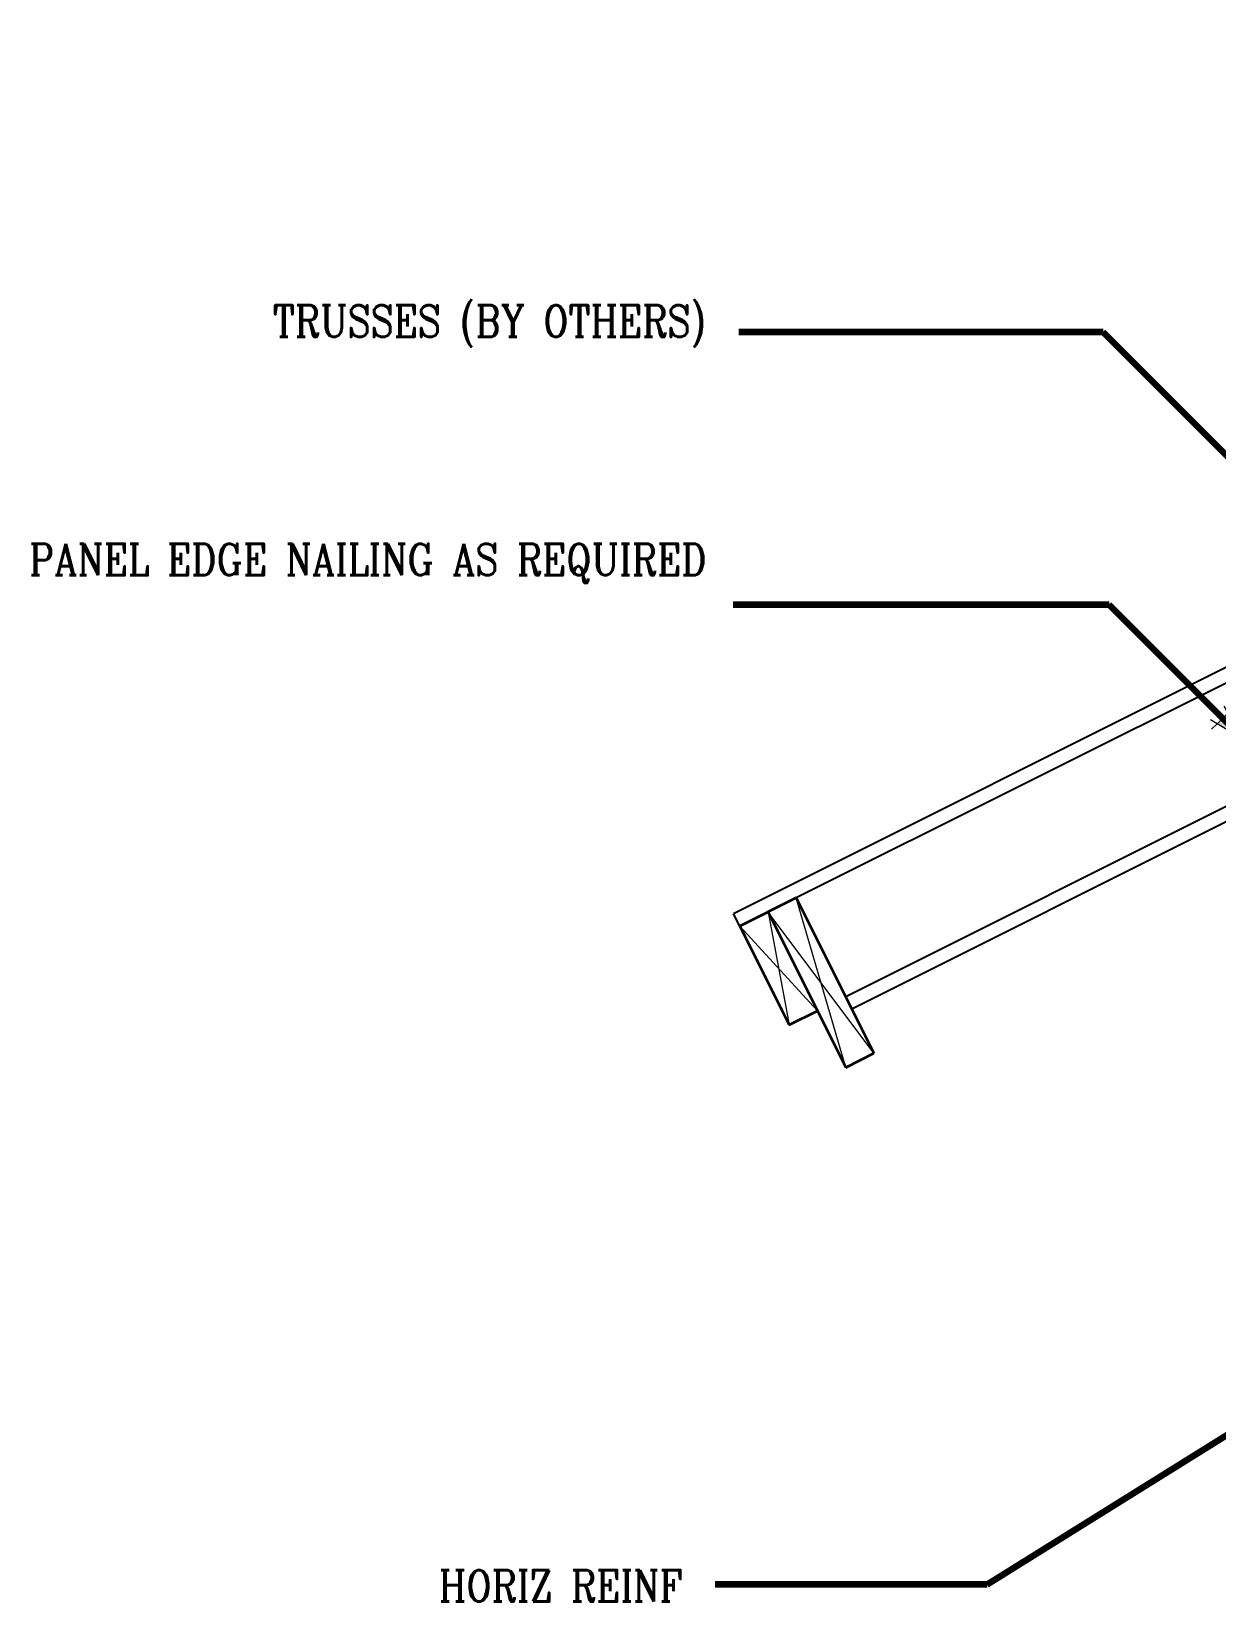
# Model space of a CAD drawing. Header units: inches. Extents: x 5 to 96, y 14 to 182.
# Drawn here: x 5.3 to 42.84, y 129.46 to 179.19 of the extents above; entities that cross this region are included whole.
import ezdxf

# ---------------------------------------------------------------- set-up
doc = ezdxf.new("R2010")
doc.units = ezdxf.units.IN
doc.header["$MEASUREMENT"] = 0
for name, color, linetype, lineweight in [('A2 Hatch', 8, 'Continuous', 9), ('A4 medium', 7, 'Continuous', 35), ('DIM', 3, 'Continuous', 13)]:
    doc.layers.add(name, color=color, linetype=linetype, lineweight=lineweight)
doc.styles.add('ARCTEXT', font='arctext.shx', dxfattribs={"width": 0.85})
doc.styles.add('RomanC', font='romanc.shx', dxfattribs={"width": 0.85, "height": 5})
doc.dimstyles.new('ARCTEXT1-4', dxfattribs={"dimtxt": 4, "dimasz": 2, "dimexe": 2, "dimexo": 2, "dimgap": 2, "dimtad": 1, "dimdec": 4, "dimzin": 3, "dimdsep": 46, "dimlunit": 4, "dimtxsty": 'ARCTEXT', "dimblk": 'ARCHTICK', "dimcen": 2, "dimaunit": 1, "dimadec": 0, "dimazin": 0, "dimtfac": 1, "dimtdec": 4, "dimtmove": 2, "dimatfit": 3, "dimldrblk": 'arrow', "dimfxl": 0, "dimtolj": 1, "dimtzin": 0, "dimarcsym": 0})

# ---------------------------------------------------------------- blocks, each defined once
blk = doc.blocks.new('_ArchTick')
at = {"color": 0, "linetype": 'ByBlock', "const_width": 0.15}
blk.add_lwpolyline([(-0.5, -0.5), (0.5, 0.5)], dxfattribs=at)
blk = doc.blocks.new('arrow')
at = {"layer": 'DIM'}
blk.add_hatch(color=253, dxfattribs=at).paths.add_polyline_path([(-2, 0.5), (-2, -0.5), (0, 0)])
at = {"layer": 'DIM', "lineweight": 9}
for points in [[(-2, 0.983), (-2, 0.5), (-2.469, 0.617)], [(0.374, 0.094), (0, 0)], [(0.374, -0.094), (0, 0)], [(-2, -0.983), (-2, -0.5), (-2.469, -0.617)]]:
    blk.add_lwpolyline(points, dxfattribs=at)
at = {"layer": 'DIM', "lineweight": 15}
blk.add_lwpolyline([(0, 0), (-2, -0.5), (-2, 0.5), (0, 0)], dxfattribs=at)

msp = doc.modelspace()

# ---------------------------------------------------------------- linework, layer by layer
at = {"ltscale": 0.15}
for p, q in [((83.43176, 179.18905), (27.53941, 151.24288)), ((83.43176, 178.69991), (29.52392, 151.74599)), ((83.43176, 174.7868), (31.08917, 148.6155)), ((43.73506, 154.44931), (31.28482, 148.22419)), ((27.73506, 150.85157), (27.53941, 151.24288))]:
    msp.add_line(p, q, dxfattribs=at)
at = {"layer": 'A2 Hatch', "ltscale": 0.15}
for p, q in [((31.08917, 146.37943), (29.52392, 151.74599)), ((28.62949, 151.29878), (29.30031, 147.72107)), ((31.98359, 146.82664), (28.62949, 151.29878)), ((27.73506, 150.85157), (30.19474, 148.16828))]:
    msp.add_line(p, q, dxfattribs=at)
at = {"layer": 'A4 medium', "ltscale": 0.15}
for p, q in [((29.52392, 151.74599), (27.73506, 150.85157)), ((29.52392, 151.74599), (31.98359, 146.82664)), ((28.62949, 151.29878), (31.08917, 146.37943)), ((27.73506, 150.85157), (29.30031, 147.72107)), ((29.30031, 147.72107), (30.19474, 148.16828)), ((31.08917, 146.37943), (31.98359, 146.82664))]:
    msp.add_line(p, q, dxfattribs=at)

# ---------------------------------------------------------------- texts
at = {"layer": 'DIM', "color": 3, "char_height": 1, "width": 22.6895455, "style": 'RomanC'}
for s, insert, attachment_point in [('TRUSSES (BY OTHERS)', (26.68358, 170.51463), 3), ('PANEL EDGE NAILING AS REQUIRED', (26.68358, 162.96223), 3), ('HORIZ REINF ', (18.20012, 130.45897), 1)]:
    msp.add_mtext(s, dxfattribs=dict(at, insert=insert, attachment_point=attachment_point))

# ---------------------------------------------------------------- leaders
at = {"layer": 'DIM'}
for points in [[(49.03839, 159.86729), (39.24378, 169.6619), (27.703, 169.6619)], [(43.73506, 156.72723), (39.43564, 161.02666), (27.52762, 161.02666)], [(50.01182, 139.00345), (35.57166, 129.99966), (26.95189, 129.99966)]]:
    msp.add_leader(points, dimstyle='ARCTEXT1-4', override={"dimasz": 0.5, "dimtad": 0, "dimlwd": 65535}, dxfattribs=at)

doc.saveas('drawing.dxf')
